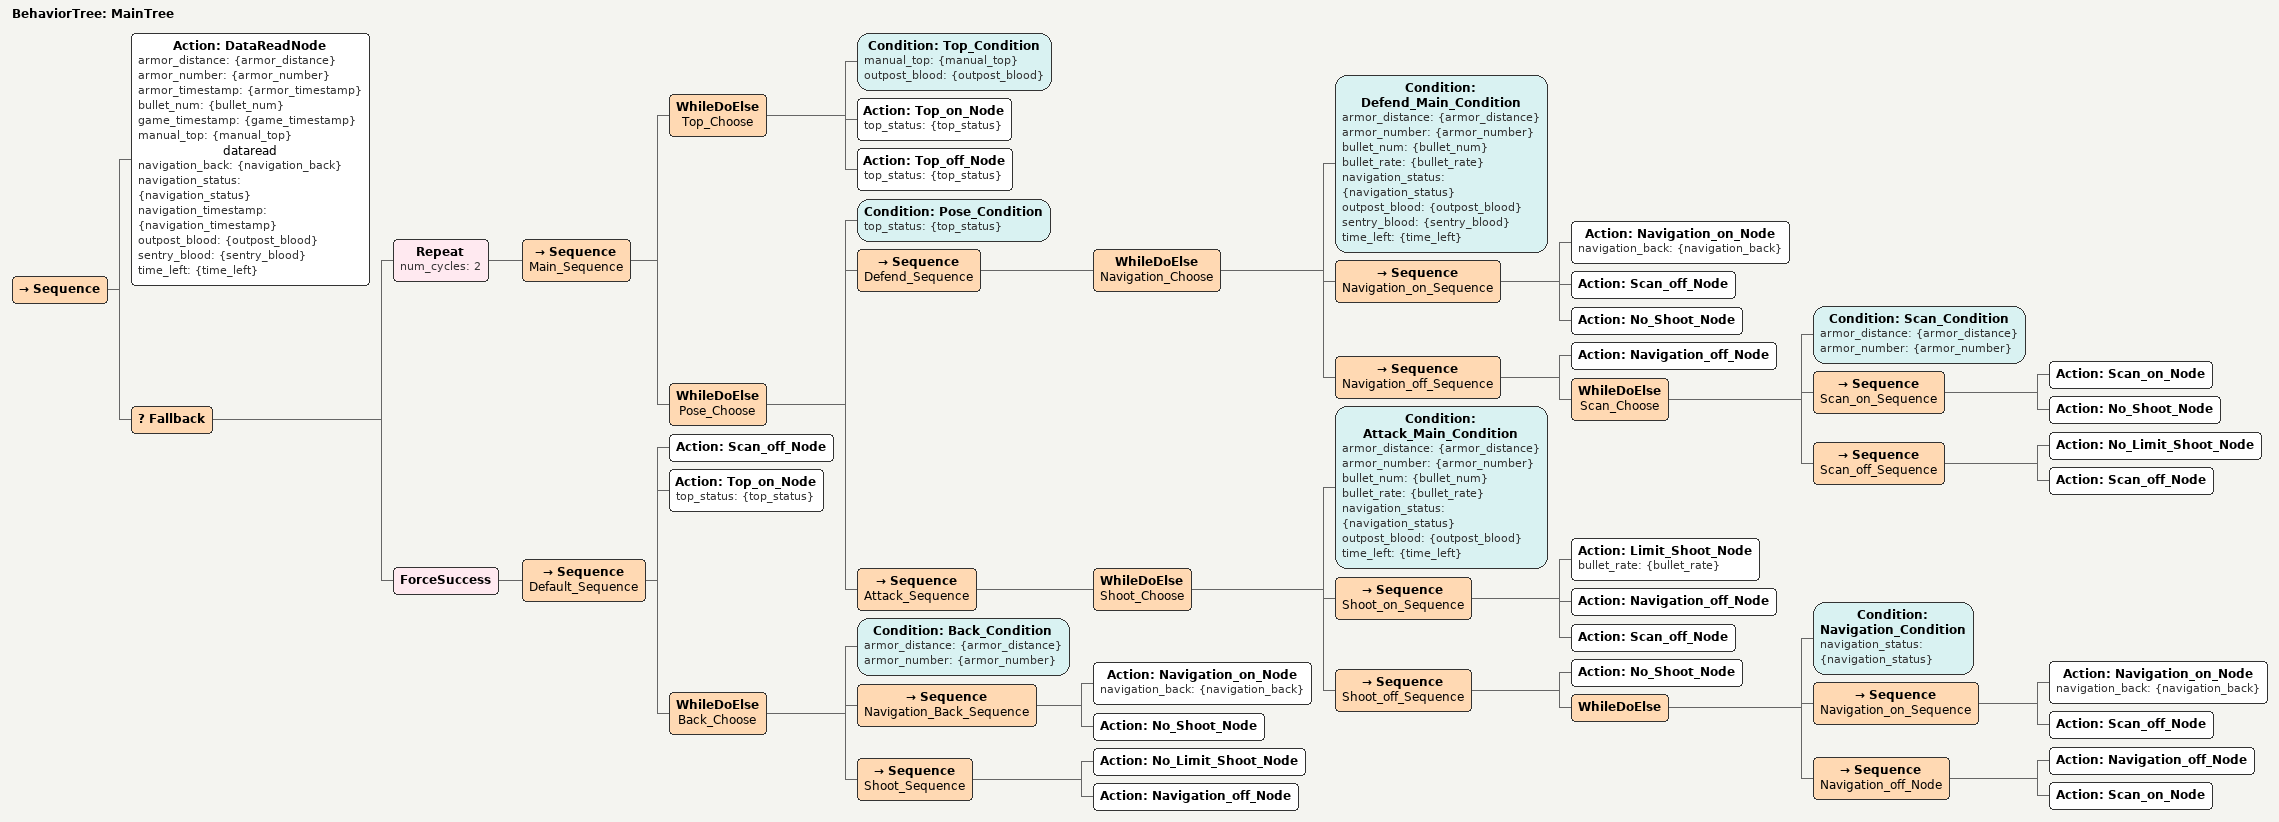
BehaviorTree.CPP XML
<?xml version="1.0"?>
<root BTCPP_format="4">
    <BehaviorTree ID="MainTree">
        <Sequence>
            <Action ID="DataReadNode" armor_distance="{armor_distance}" armor_number="{armor_number}" armor_timestamp="{armor_timestamp}" bullet_num="{bullet_num}" game_timestamp="{game_timestamp}" manual_top="{manual_top}" name="dataread" navigation_back="{navigation_back}" navigation_status="{navigation_status}" navigation_timestamp="{navigation_timestamp}" outpost_blood="{outpost_blood}" sentry_blood="{sentry_blood}" time_left="{time_left}"/>
            <Fallback>
                <Repeat num_cycles="2">
                    <Sequence name="Main_Sequence">
                        <WhileDoElse name="Top_Choose">
                            <Condition ID="Top_Condition" manual_top="{manual_top}" outpost_blood="{outpost_blood}"/>
                            <Action ID="Top_on_Node" top_status="{top_status}"/>
                            <Action ID="Top_off_Node" top_status="{top_status}"/>
                        </WhileDoElse>
                        <WhileDoElse name="Pose_Choose">
                            <Condition ID="Pose_Condition" top_status="{top_status}"/>
                            <Sequence name="Defend_Sequence">
                                <WhileDoElse name="Navigation_Choose">
                                    <Condition ID="Defend_Main_Condition" armor_distance="{armor_distance}" armor_number="{armor_number}" bullet_num="{bullet_num}" bullet_rate="{bullet_rate}" navigation_status="{navigation_status}" outpost_blood="{outpost_blood}" sentry_blood="{sentry_blood}" time_left="{time_left}"/>
                                    <Sequence name="Navigation_on_Sequence">
                                        <Action ID="Navigation_on_Node" navigation_back="{navigation_back}"/>
                                        <Action ID="Scan_off_Node"/>
                                        <Action ID="No_Shoot_Node"/>
                                    </Sequence>
                                    <Sequence name="Navigation_off_Sequence">
                                        <Action ID="Navigation_off_Node"/>
                                        <WhileDoElse name="Scan_Choose">
                                            <Condition ID="Scan_Condition" armor_distance="{armor_distance}" armor_number="{armor_number}"/>
                                            <Sequence name="Scan_on_Sequence">
                                                <Action ID="Scan_on_Node"/>
                                                <Action ID="No_Shoot_Node"/>
                                            </Sequence>
                                            <Sequence name="Scan_off_Sequence">
                                                <Action ID="No_Limit_Shoot_Node"/>
                                                <Action ID="Scan_off_Node"/>
                                            </Sequence>
                                        </WhileDoElse>
                                    </Sequence>
                                </WhileDoElse>
                            </Sequence>
                            <Sequence name="Attack_Sequence">
                                <WhileDoElse name="Shoot_Choose">
                                    <Condition ID="Attack_Main_Condition" armor_distance="{armor_distance}" armor_number="{armor_number}" bullet_num="{bullet_num}" bullet_rate="{bullet_rate}" navigation_status="{navigation_status}" outpost_blood="{outpost_blood}" time_left="{time_left}"/>
                                    <Sequence name="Shoot_on_Sequence">
                                        <Action ID="Limit_Shoot_Node" bullet_rate="{bullet_rate}"/>
                                        <Action ID="Navigation_off_Node"/>
                                        <Action ID="Scan_off_Node"/>
                                    </Sequence>
                                    <Sequence name="Shoot_off_Sequence">
                                        <Action ID="No_Shoot_Node"/>
                                        <WhileDoElse>
                                            <Condition ID="Navigation_Condition" navigation_status="{navigation_status}"/>
                                            <Sequence name="Navigation_on_Sequence">
                                                <Action ID="Navigation_on_Node" navigation_back="{navigation_back}"/>
                                                <Action ID="Scan_off_Node"/>
                                            </Sequence>
                                            <Sequence name="Navigation_off_Node">
                                                <Action ID="Navigation_off_Node"/>
                                                <Action ID="Scan_on_Node"/>
                                            </Sequence>
                                        </WhileDoElse>
                                    </Sequence>
                                </WhileDoElse>
                            </Sequence>
                        </WhileDoElse>
                    </Sequence>
                </Repeat>
                <ForceSuccess>
                    <Sequence name="Default_Sequence">
                        <Action ID="Scan_off_Node"/>
                        <Action ID="Top_on_Node" top_status="{top_status}"/>
                        <WhileDoElse name="Back_Choose">
                            <Condition ID="Back_Condition" armor_distance="{armor_distance}" armor_number="{armor_number}"/>
                            <Sequence name="Navigation_Back_Sequence">
                                <Action ID="Navigation_on_Node" navigation_back="{navigation_back}"/>
                                <Action ID="No_Shoot_Node"/>
                            </Sequence>
                            <Sequence name="Shoot_Sequence">
                                <Action ID="No_Limit_Shoot_Node"/>
                                <Action ID="Navigation_off_Node"/>
                            </Sequence>
                        </WhileDoElse>
                    </Sequence>
                </ForceSuccess>
            </Fallback>
        </Sequence>
    </BehaviorTree>
</root>
